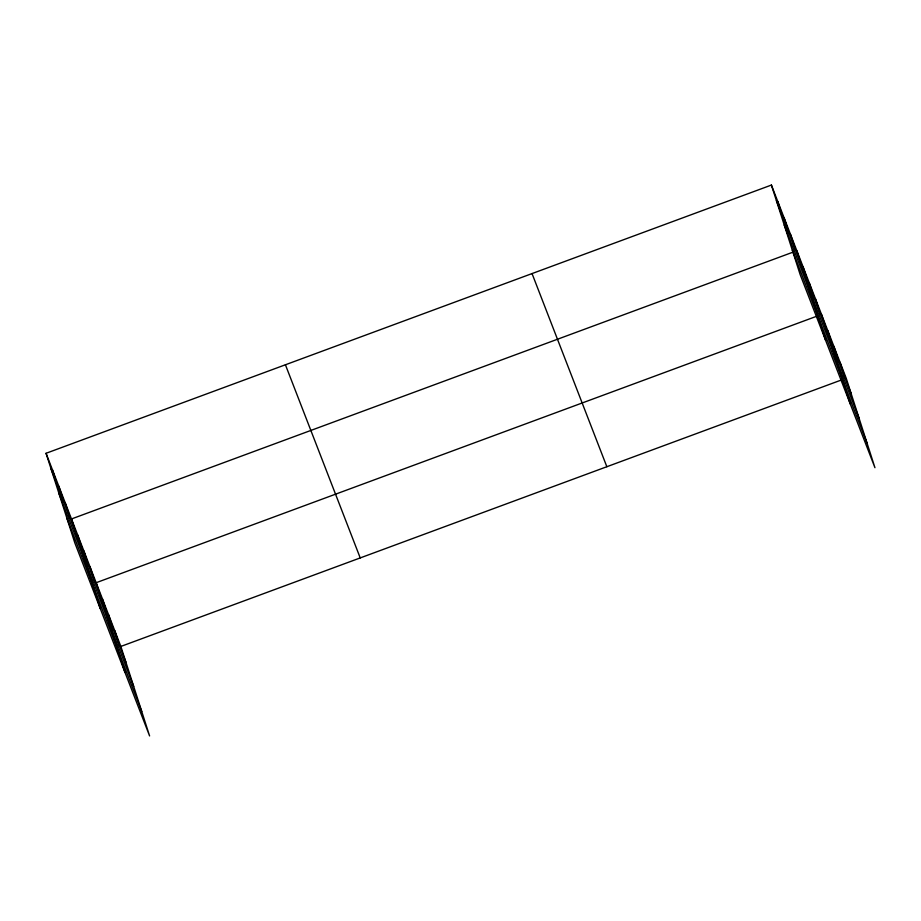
<?xml version="1.0" encoding="UTF-8"?>
<svg xmlns="http://www.w3.org/2000/svg" width="921" height="921" viewBox="0 0 921 921"><rect width="100%" height="100%" fill="white"/><g stroke="black" fill="none" stroke-linecap="round" stroke-linejoin="round"><path stroke-width="1.38" d="M46.05 453.293L120.858 646.438L149.593 735.937L74.785 542.791L46.05 453.293L771.407 185.063L846.215 378.209L874.95 467.707L800.142 274.562L771.407 185.063M792.9 252.193L71.481 518.96L100.216 608.459M816.271 316.41L96.175 582.705L124.911 672.203M120.858 646.438L840.954 380.154M776.403 200.628L851.211 393.785M784.243 225.023L859.051 418.18M792.313 250.167L867.122 443.312M532.039 273.572L606.847 466.728M285.418 364.774L360.226 557.93M51.046 468.87L125.855 662.015M58.886 493.265L133.695 686.41M66.957 518.396L141.765 711.542M840.044 362.275L845.041 377.852M833.873 346.342L838.87 361.918M827.703 330.409L832.699 345.974M821.532 314.464L850.267 403.974M815.361 298.531L820.358 314.107M809.191 282.597L814.187 298.174M803.008 266.664L808.016 282.24M796.838 250.731L825.573 340.229M790.483 234.314L795.479 249.89M784.128 217.897L789.124 233.474M777.761 201.48L782.769 217.057M114.688 630.505L119.684 646.082M108.517 614.572L113.513 630.148M102.346 598.638L107.343 614.215M90.005 566.772L95.001 582.337M83.823 550.827L88.83 566.403M77.652 534.894L82.66 550.47M65.126 502.544L70.123 518.12M58.771 486.127L63.768 501.703M52.405 469.71L57.413 485.286"/></g></svg>
